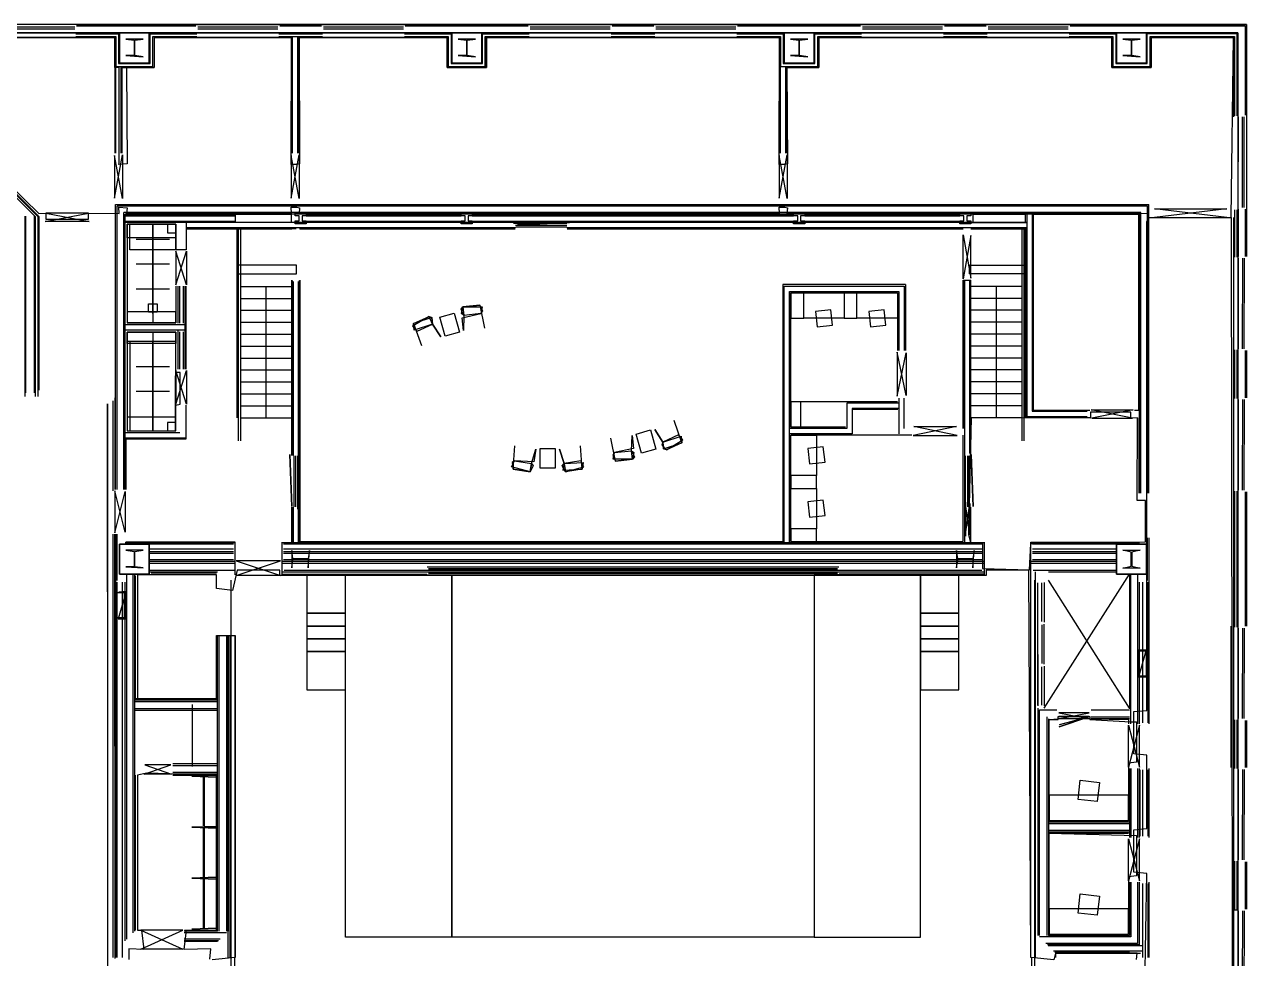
# Model space of a CAD drawing. Header units: millimetres. Extents: x -167342 to 210257, y -148500 to 0.
# Drawn here: x 138776 to 167457, y -76875 to -54950 of the extents above; entities that cross this region are included whole.
import ezdxf

# ---------------------------------------------------------------- set-up
doc = ezdxf.new("R2010")
doc.units = ezdxf.units.MM
doc.layers.add('CONTROL_SIMPLIFIED', color=7, linetype='Continuous')

msp = doc.modelspace()

# ---------------------------------------------------------------- linework, layer by layer
at = {"layer": 'CONTROL_SIMPLIFIED'}
for p, q in [((167456, -54950), (103914, -54950)), ((138251, -55050), (139955, -55050)), ((140000, -54950, 0), (142800, -54950, 0)), ((140000, -54980, 0), (142800, -54980, 0)), ((142845, -55050, 0), (144721, -55050, 0)), ((144766, -54950, 0), (145749, -54950, 0)), ((144766, -54980, 0), (145749, -54980, 0)), ((145794, -55050, 0), (147669, -55050, 0)), ((147714, -54950, 0), (150600, -54950, 0)), ((147714, -54980, 0), (150600, -54980, 0)), ((150645, -55050, 0), (152521, -55050, 0)), ((152566, -54950, 0), (153549, -54950, 0)), ((152566, -54980, 0), (153549, -54980, 0)), ((153594, -55050, 0), (155469, -55050, 0)), ((155514, -54950, 0), (158400, -54950, 0)), ((155514, -54980, 0), (158400, -54980, 0)), ((158445, -55050, 0), (160321, -55050, 0)), ((160366, -54950, 0), (161349, -54950, 0)), ((160366, -54980, 0), (161349, -54980, 0)), ((161394, -55050, 0), (163269, -55050, 0)), ((163314, -54950, 0), (167456, -54950, 0)), ((163314, -54980, 0), (167426, -54980, 0)), ((167427, -54980, 0), (167427, -57076, 0)), ((167457, -54950, 0), (167457, -57076, 0)), ((167256, -55150), (133807, -55150)), ((134507, -55150), (167256, -55150)), ((134617, -55260), (140897, -55260)), ((140000, -55150, 0), (141007, -55150, 0)), ((140897, -55260, 0), (140897, -57974, 0)), ((141707, -55150, 0), (142800, -55150, 0)), ((144766, -55150, 0), (145749, -55150, 0)), ((145070, -57974, 0), (145070, -55235, 0)), ((145195, -57974, 0), (145195, -55235, 0)), ((147714, -55150, 0), (148807, -55150, 0)), ((149507, -55150, 0), (150600, -55150, 0)), ((152566, -55150, 0), (153549, -55150, 0)), ((155514, -55150, 0), (156607, -55150, 0)), ((157307, -55150, 0), (158400, -55150, 0)), ((160366, -55150, 0), (161349, -55150, 0)), ((163314, -55150, 0), (164407, -55150, 0)), ((165107, -55150, 0), (167256, -55150, 0)), ((165217, -55260, 0), (167147, -55260, 0)), ((167147, -55260, 0), (167147, -57121, 0)), ((167256, -55150), (167256, -103836)), ((140922, -57974, 0), (140922, -55935, 0)), ((141047, -57974, 0), (141047, -55935, 0)), ((141072, -57974, 0), (141072, -55960, 0)), ((141072, -55960, 0), (141817, -55960, 0)), ((156520, -57974, 0), (156520, -55935, 0)), ((156645, -57974, 0), (156645, -55935, 0)), ((167357, -57121, 0), (167356, -59243, 0)), ((140905, -59349, 0), (140905, -63534, 0)), ((140917, -65865, 0), (140917, -59174)), ((140917, -59174, 0), (165167, -59174, 0)), ((140955, -65865, 0), (140955, -59212)), ((165129, -59212, 0), (140955, -59212, 0)), ((164979, -59362, 0), (141105, -59362, 0)), ((141105, -65865, 0), (141105, -59362, 0)), ((164979, -65948, 0), (164979, -59362, 0)), ((165129, -65948, 0), (165129, -59212, 0)), ((165167, -65948, 0), (165167, -59174)), ((167258, -59288, 0), (167258, -60394, 0)), ((167427, -59288, 0), (167427, -60394, 0)), ((167457, -59288, 0), (167457, -60394, 0)), ((138787, -59450), (138787, -63681)), ((138807, -63600), (138807, -59450)), ((138807, -63600), (138807, -59450)), ((139007, -59450), (139007, -63600)), ((139007, -59450), (139007, -63600)), ((164941, -59400, 0), (141143, -59400, 0)), ((141143, -65865, 0), (141143, -59400, 0)), ((143732, -59425, 0), (141143, -59425, 0)), ((143732, -59450, 0), (141143, -59450, 0)), ((143732, -59575, 0), (141143, -59575, 0)), ((143732, -59600, 0), (141143, -59600, 0)), ((141183, -59640, 0), (141183, -61954, 0)), ((141790, -61737, 0), (141790, -59640, 0)), ((141790, -59640, 0), (141790, -61954, 0)), ((162299, -59601, 0), (142547, -59601)), ((150303, -59601), (142572, -59601)), ((161042, -59400, 0), (145032, -59400, 0)), ((161042, -59600, 0), (145032, -59600, 0)), ((149027, -59426), (145387, -59426)), ((149027, -59451), (145387, -59451)), ((149027, -59576), (145387, -59576)), ((156827, -59426, 0), (149287, -59426, 0)), ((156827, -59451, 0), (149287, -59451, 0)), ((156827, -59576, 0), (149287, -59576, 0)), ((151506, -59622), (150253, -59622)), ((160727, -59426, 0), (157087, -59426, 0)), ((160727, -59451, 0), (157087, -59451, 0)), ((160727, -59576, 0), (157087, -59576, 0)), ((160727, -59601), (157107, -59601)), ((160987, -59601), (162299, -59601)), ((162299, -59400, 0), (162299, -64155, 0)), ((162424, -59400, 0), (162424, -64030, 0)), ((162449, -59413, 0), (162449, -64005, 0)), ((164929, -59413, 0), (162449, -59413, 0)), ((164941, -65948, 0), (164941, -59400, 0)), ((150303, -59726), (142572, -59726)), ((145152, -59751), (142572, -59751)), ((145052, -59756, 0), (142572, -59756, 0)), ((143772, -64180, 0), (143772, -59756, 0)), ((143802, -64721, 0), (143802, -59756, 0)), ((143852, -64721, 0), (143852, -59756, 0)), ((150295, -59751), (145232, -59751)), ((150295, -59756, 0), (145237, -59756, 0)), ((151506, -59672), (150304, -59672)), ((151505, -59709, 0), (150305, -59709, 0)), ((162299, -59726), (151506, -59726)), ((160809, -59751), (151515, -59751)), ((160804, -59756, 0), (151515, -59756, 0)), ((162299, -59751), (160984, -59751)), ((162299, -59756, 0), (160989, -59756, 0)), ((162189, -64721, 0), (162189, -59756, 0)), ((162239, -64721, 0), (162239, -59756, 0)), ((162269, -64180, 0), (162269, -59756, 0)), ((162274, -59756, 0), (162274, -64180, 0)), ((141400, -59990, 0), (142180, -59990, 0)), ((167358, -60439, 0), (167357, -62561, 0)), ((141400, -60572, 0), (142180, -60572, 0)), ((142332, -61090, 0), (142332, -61954, 0)), ((142380, -61962, 0), (142380, -61090, 0)), ((142420, -61962, 0), (142420, -61090, 0)), ((142507, -61962, 0), (142507, -61090, 0)), ((142547, -62150, 0), (142547, -61090, 0)), ((142572, -63040, 0), (142572, -61090, 0)), ((145052, -65064, 0), (145052, -60956, 0)), ((145057, -60962, 0), (145057, -65064, 0)), ((145082, -60987, 0), (145082, -65064, 0)), ((145207, -67110, 0), (145207, -60987, 0)), ((145232, -67110, 0), (145232, -60962, 0)), ((145237, -60956, 0), (145237, -67110, 0)), ((159456, -61056, 0), (156572, -61056, 0)), ((156572, -61056, 0), (156572, -67093, 0)), ((156606, -67110, 0), (156606, -61090, 0)), ((156606, -61090, 0), (159423, -61090, 0)), ((159423, -61090, 0), (159423, -62606, 0)), ((159456, -61056, 0), (159456, -62606, 0)), ((160804, -64431, 0), (160804, -60956, 0)), ((160989, -65064, 0), (160989, -60956, 0)), ((141400, -61154, 0), (142180, -61154, 0)), ((143852, -61100, 0), (145052, -61100, 0)), ((144452, -64180, 0), (144452, -61100, 0)), ((156731, -61215, 0), (159298, -61215, 0)), ((156731, -67110, 0), (156731, -61215, 0)), ((156764, -64406, 0), (156764, -61248, 0)), ((159298, -61215, 0), (159298, -62606, 0)), ((162189, -61100, 0), (160989, -61100, 0)), ((161589, -64180, 0), (161589, -61100, 0)), ((143852, -61380, 0), (145052, -61380, 0)), ((143852, -61660, 0), (145052, -61660, 0)), ((162189, -61380, 0), (160989, -61380, 0)), ((162189, -61660, 0), (160989, -61660, 0)), ((143852, -61940, 0), (145052, -61940, 0)), ((162189, -61940, 0), (160989, -61940, 0)), ((142547, -62002, 0), (141143, -62002, 0)), ((142547, -62127, 0), (141143, -62127, 0)), ((142332, -61954, 0), (141183, -61954, 0)), ((142332, -61954, 0), (141183, -61954, 0)), ((142332, -61954, 0), (141183, -61954, 0)), ((142332, -62176, 0), (141183, -62176, 0)), ((141183, -62176, 0), (141183, -64490, 0)), ((142332, -62176, 0), (141183, -62176, 0)), ((142332, -62176, 0), (141183, -62176, 0)), ((141790, -62176, 0), (141790, -64490, 0)), ((142332, -63040, 0), (142332, -62176, 0)), ((142380, -63040, 0), (142380, -62127, 0)), ((142420, -63040, 0), (142420, -62167, 0)), ((142507, -63040, 0), (142507, -62167, 0)), ((142547, -63040, 0), (142547, -62150, 0)), ((143852, -62220, 0), (145052, -62220, 0)), ((162189, -62220, 0), (160989, -62220, 0)), ((141790, -64490, 0), (141790, -62393, 0)), ((143852, -62500, 0), (145052, -62500, 0)), ((162189, -62500, 0), (160989, -62500, 0)), ((143852, -62780, 0), (145052, -62780, 0)), ((162189, -62780, 0), (160989, -62780, 0)), ((167256, -62606, 0), (167256, -63712, 0)), ((167427, -62606, 0), (167427, -63712, 0)), ((167457, -62606, 0), (167457, -63712, 0)), ((141400, -62976, 0), (142180, -62976, 0)), ((143852, -63060, 0), (145052, -63060, 0)), ((162189, -63060, 0), (160989, -63060, 0)), ((143852, -63340, 0), (145052, -63340, 0)), ((162189, -63340, 0), (160989, -63340, 0)), ((141400, -63558, 0), (142180, -63558, 0)), ((143852, -63620, 0), (145052, -63620, 0)), ((162189, -63620, 0), (160989, -63620, 0)), ((140856, -65895, 0), (140856, -63785, 0)), ((140896, -63715, 0), (140896, -65865, 0)), ((142572, -64680, 0), (142572, -63890, 0)), ((143852, -63900, 0), (145052, -63900, 0)), ((159264, -63806, 0), (156764, -63806, 0)), ((159298, -63718, 0), (159298, -64556, 0)), ((159423, -64431, 0), (159423, -63718, 0)), ((162189, -63900, 0), (160989, -63900, 0)), ((167358, -63757, 0), (167357, -65879, 0)), ((143852, -64180, 0), (145052, -64180, 0)), ((162189, -64180, 0), (160989, -64180, 0)), ((163779, -64180, 0), (162269, -64180, 0)), ((162299, -64155, 0), (163719, -64155, 0)), ((162424, -64030, 0), (163719, -64030, 0)), ((162449, -64005, 0), (163779, -64005, 0)), ((164929, -64180, 0), (164929, -65948, 0)), ((141143, -64530, 0), (142422, -64530, 0)), ((141183, -64490, 0), (142332, -64490, 0)), ((158073, -64431, 0), (156731, -64431, 0)), ((158048, -64406, 0), (156764, -64406, 0)), ((141143, -64655, 0), (142547, -64655, 0)), ((141143, -64680, 0), (142572, -64680, 0)), ((141156, -64680, 0), (141156, -65865, 0)), ((158198, -64556, 0), (156731, -64556, 0)), ((159600, -64589, 0), (156764, -64589, 0)), ((160800, -64589, 0), (160800, -67089, 0)), ((145099, -65074, 0), (145099, -66274, 0)), ((145136, -65072, 0), (145136, -66275, 0)), ((145186, -65072, 0), (145186, -66325, 0)), ((160855, -65072, 0), (160855, -66325, 0)), ((160905, -65072, 0), (160905, -66275, 0)), ((160942, -65074, 0), (160942, -66274, 0)), ((167256, -65924, 0), (167256, -69076, 0)), ((167427, -65924, 0), (167427, -69076, 0)), ((167457, -65924, 0), (167457, -69076, 0)), ((160862, -66162, 0), (160862, -66962, 0)), ((160862, -66162, 0), (160862, -66962, 0)), ((145052, -67110, 0), (145052, -66284, 0)), ((145057, -66284, 0), (145057, -67110, 0)), ((145082, -66284, 0), (145082, -67110, 0)), ((160989, -67098, 0), (160989, -66284, 0)), ((140856, -76850, 0), (140856, -66915, 0)), ((140917, -66915, 0), (140917, -76850, 0)), ((140955, -68000, 0), (140955, -66915, 0)), ((141143, -67110, 0), (143706, -67110, 0)), ((143718, -67098, 0), (141156, -67098, 0)), ((141707, -67110, 0), (143706, -67110, 0)), ((141707, -67110, 0), (143706, -67110, 0)), ((141707, -67110, 0), (143706, -67110, 0)), ((143718, -67871, 0), (143718, -67098, 0)), ((144818, -67098, 0), (144818, -67871, 0)), ((144831, -67110, 0), (161284, -67110, 0)), ((156572, -67093, 0), (145237, -67093, 0)), ((156764, -67089, 0), (160800, -67089, 0)), ((161296, -67098, 0), (161296, -67871, 0)), ((162396, -67098, 0), (164929, -67098, 0)), ((162396, -67881, 0), (162396, -67098, 0)), ((162409, -67110, 0), (164941, -67110, 0)), ((165129, -68000, 0), (165129, -66998, 0)), ((165167, -66998, 0), (165167, -71366, 0)), ((141143, -67138, 0), (143679, -67138, 0)), ((141707, -67262, 0), (143679, -67262, 0)), ((141707, -67324, 0), (143679, -67324, 0)), ((141707, -67362, 0), (143679, -67362, 0)), ((144858, -67138, 0), (161246, -67138, 0)), ((144858, -67138, 0), (161257, -67138, 0)), ((144858, -67262, 0), (161246, -67262, 0)), ((144858, -67262, 0), (161246, -67262, 0)), ((144858, -67324, 0), (161246, -67324, 0)), ((144858, -67324, 0), (161257, -67324, 0)), ((144858, -67362, 0), (161257, -67362, 0)), ((144858, -67362, 0), (161257, -67362, 0)), ((162436, -67138, 0), (164979, -67138, 0)), ((162436, -67262, 0), (164407, -67262, 0)), ((162436, -67324, 0), (164407, -67324, 0)), ((162436, -67362, 0), (164407, -67362, 0)), ((141707, -67512, 0), (143679, -67512, 0)), ((141707, -67550, 0), (143706, -67550, 0)), ((141707, -67550, 0), (143718, -67550, 0)), ((141707, -67591, 0), (143706, -67591, 0)), ((141707, -67591, 0), (143718, -67591, 0)), ((144818, -67550, 0), (161296, -67550, 0)), ((144818, -67591, 0), (161296, -67591, 0)), ((144858, -67512, 0), (161257, -67512, 0)), ((144858, -67512, 0), (161257, -67512, 0)), ((148227, -67677, 0), (157887, -67677, 0)), ((148257, -67677, 0), (157857, -67677, 0)), ((148257, -67679, 0), (157857, -67679, 0)), ((162396, -67550, 0), (164407, -67550, 0)), ((162396, -67591, 0), (164407, -67591, 0)), ((162436, -67512, 0), (164407, -67512, 0)), ((140917, -67850), (140917, -76850, 0)), ((140917, -67850, 0), (140917, -76850, 0)), ((140917, -67850), (140917, -76850, 0)), ((141169, -67850, 0), (141169, -76418, 0)), ((141319, -67850, 0), (141319, -76268, 0)), ((141357, -67850), (141357, -76230, 0)), ((141357, -67850, 0), (141357, -76230, 0)), ((141357, -67850), (141357, -76230, 0)), ((141357, -67850, 0), (141357, -76230, 0)), ((141378, -67891), (141378, -70779)), ((141707, -67761, 0), (143706, -67761, 0)), ((141707, -67761, 0), (143706, -67761, 0)), ((141707, -67800, 0), (143307, -67800, 0)), ((141707, -67800, 0), (143307, -67800, 0)), ((141748, -67821, 0), (143286, -67821, 0)), ((144818, -67800, 0), (161296, -67800, 0)), ((144818, -67800, 0), (148217, -67800, 0)), ((144818, -67850, 0), (148217, -67850, 0)), ((144818, -67862, 0), (148217, -67862, 0)), ((144818, -67871, 0), (148217, -67871, 0)), ((144872, -67761, 0), (161241, -67761, 0)), ((148227, -67877, 0), (157887, -67877, 0)), ((157857, -67725, 0), (148257, -67725, 0)), ((148257, -67727, 0), (157857, -67727, 0)), ((148257, -67832, 0), (149217, -67832, 0)), ((148257, -67874, 0), (149217, -67874, 0)), ((149217, -67832, 0), (150177, -67832, 0)), ((149217, -67874, 0), (150177, -67874, 0)), ((150177, -67832, 0), (151137, -67832, 0)), ((150177, -67874, 0), (151137, -67874, 0)), ((151137, -67832, 0), (152097, -67832, 0)), ((151137, -67874, 0), (152097, -67874, 0)), ((152097, -67832, 0), (153057, -67832, 0)), ((152097, -67874, 0), (153057, -67874, 0)), ((153057, -67832, 0), (154017, -67832, 0)), ((153057, -67874, 0), (154017, -67874, 0)), ((154017, -67832, 0), (154977, -67832, 0)), ((154017, -67874, 0), (154977, -67874, 0)), ((154977, -67832, 0), (155937, -67832, 0)), ((154977, -67874, 0), (155937, -67874, 0)), ((155937, -67832, 0), (156897, -67832, 0)), ((155937, -67874, 0), (156897, -67874, 0)), ((156897, -67832, 0), (157857, -67832, 0)), ((156897, -67874, 0), (157857, -67874, 0)), ((161296, -67850, 0), (157897, -67850, 0)), ((161296, -67862, 0), (157897, -67862, 0)), ((157897, -67871, 0), (161296, -67871, 0)), ((162396, -76850, 0), (162396, -67881, 0)), ((162451, -67761, 0), (164407, -67761, 0)), ((162507, -76850, 0), (162507, -67800, 0)), ((162707, -70995, 0), (164707, -67850, 0)), ((162707, -70995, 0), (164707, -67850, 0)), ((162807, -67800, 0), (164407, -67800, 0)), ((164707, -67850, 0), (164707, -71016, 0)), ((164707, -67850, 0), (164707, -71016, 0)), ((164707, -67850, 0), (164707, -71016, 0)), ((164707, -67850, 0), (164707, -71016, 0)), ((164745, -71366, 0), (164745, -67850, 0)), ((164745, -71366, 0), (164745, -67850, 0)), ((164895, -67850, 0), (164895, -71328, 0)), ((164895, -67850, 0), (164895, -71366, 0)), ((165167, -67850, 0), (165167, -71348, 0)), ((165167, -67850, 0), (165167, -71348, 0)), ((165167, -67850, 0), (165167, -71348, 0)), ((140944, -68038, 0), (140944, -76850, 0)), ((141069, -68038, 0), (141069, -76850, 0)), ((141131, -68038, 0), (141131, -76456, 0)), ((143628, -93005, 0), (143628, -67995, 0)), ((162486, -93005, 0), (162486, -67995, 0)), ((162557, -70930, 0), (162557, -68060, 0)), ((162557, -70930, 0), (162557, -68060, 0)), ((162654, -68963, 0), (162654, -68060, 0)), ((162654, -68963, 0), (162654, -68060, 0)), ((162707, -68045, 0), (162707, -68978, 0)), ((162707, -68045, 0), (162707, -68978, 0)), ((164707, -70995, 0), (162806, -67995, 0)), ((164707, -70995, 0), (162806, -67995, 0)), ((164933, -68038, 0), (164933, -71348, 0)), ((164933, -68038, 0), (164933, -71366, 0)), ((165015, -68038, 0), (165015, -71339, 0)), ((165015, -68038, 0), (165015, -71339, 0)), ((165140, -68038, 0), (165140, -71339, 0)), ((165140, -68038, 0), (165140, -71339, 0)), ((162557, -69687, 0), (162557, -68495, 0)), ((162557, -69687, 0), (162557, -68495, 0)), ((162557, -69672, 0), (162557, -68510, 0)), ((162557, -69672, 0), (162557, -68510, 0)), ((162557, -69672, 0), (162557, -68510, 0)), ((162557, -69672, 0), (162557, -68510, 0)), ((162654, -69043, 0), (162654, -69947, 0)), ((162654, -69043, 0), (162654, -69947, 0)), ((162707, -69962, 0), (162707, -69028, 0)), ((162707, -69962, 0), (162707, -69028, 0)), ((167358, -69121, 0), (167357, -71243, 0)), ((143286, -69292, 0), (143286, -70779, 0)), ((143307, -76230, 0), (143307, -69290, 0)), ((143307, -76230, 0), (143307, -69290, 0)), ((143347, -76230, 0), (143347, -69290, 0)), ((143347, -76230, 0), (143347, -69290, 0)), ((143557, -76850, 0), (143557, -69290, 0)), ((143607, -76850, 0), (143607, -69290, 0)), ((162557, -69737, 0), (162557, -70945, 0)), ((162557, -69737, 0), (162557, -70945, 0)), ((162557, -69752, 0), (162557, -70930, 0)), ((162557, -69752, 0), (162557, -70930, 0)), ((162654, -70930, 0), (162654, -70027, 0)), ((162654, -70930, 0), (162654, -70027, 0)), ((162707, -70012, 0), (162707, -70945, 0)), ((162707, -70012, 0), (162707, -70945, 0)), ((143286, -70779, 0), (141378, -70779, 0)), ((143307, -71010, 0), (141357, -71010, 0)), ((143307, -71010, 0), (141357, -71010, 0)), ((143307, -71050, 0), (141357, -71050, 0)), ((143307, -71050, 0), (141357, -71050, 0)), ((142712, -70914, 0), (142712, -72368, 0)), ((142712, -70914, 0), (142712, -72368, 0)), ((162557, -70995, 0), (162557, -76330, 0)), ((162557, -70995, 0), (162557, -76330, 0)), ((163764, -71105, 0), (163051, -71105, 0)), ((163807, -71035, 0), (164707, -71035, 0)), ((163807, -71035, 0), (164707, -71035, 0)), ((162767, -71205, 0), (162767, -76330, 0)), ((162767, -71205, 0), (162767, -76330, 0)), ((162807, -71245, 0), (162807, -76330, 0)), ((162807, -71245, 0), (162807, -76330, 0)), ((163764, -71195, 0), (163051, -71195, 0)), ((163807, -71205, 0), (164707, -71205, 0)), ((163807, -71205, 0), (164707, -71205, 0)), ((164707, -71245, 0), (163807, -71245, 0)), ((164707, -71245, 0), (163807, -71245, 0)), ((167087, -71288, 0), (167087, -72394, 0)), ((167256, -71288, 0), (167256, -72394, 0)), ((167427, -71288, 0), (167427, -72394, 0)), ((167457, -71288, 0), (167457, -72394, 0)), ((142257, -72300, 0), (143307, -72300, 0)), ((142257, -72300, 0), (143307, -72300, 0)), ((143307, -72510, 0), (142257, -72510, 0)), ((143307, -72510, 0), (142257, -72510, 0)), ((143307, -72550, 0), (142257, -72550, 0)), ((143307, -72550, 0), (142257, -72550, 0)), ((164707, -72416, 0), (164707, -74033, 0)), ((164707, -72416, 0), (164707, -74033, 0)), ((164707, -72416, 0), (164707, -74033, 0)), ((164707, -72416, 0), (164707, -74033, 0)), ((164745, -72416, 0), (164745, -74033, 0)), ((164745, -72416, 0), (164745, -74033, 0)), ((164895, -72416, 0), (164895, -74033, 0)), ((164895, -72416, 0), (164895, -74033, 0)), ((164933, -72416, 0), (164933, -74033, 0)), ((164933, -72433, 0), (164933, -74016, 0)), ((164955, -72443, 0), (164955, -74006, 0)), ((165015, -72443, 0), (165015, -74006, 0)), ((165140, -72443, 0), (165140, -74006, 0)), ((165140, -72443, 0), (165140, -74006, 0)), ((165167, -72416, 0), (165167, -74033, 0)), ((167358, -72439, 0), (167357, -74561, 0)), ((141378, -72571, 0), (141378, -76209)), ((142257, -72571, 0), (143286, -72571, 0)), ((142979, -73762, 0), (142979, -72625, 0)), ((142999, -73762, 0), (142999, -72625, 0)), ((143286, -76209, 0), (143286, -72571, 0)), ((143287, -73772, 0), (143287, -72615, 0)), ((142979, -74958, 0), (142979, -73822, 0)), ((142999, -74958, 0), (142999, -73822, 0)), ((143287, -74968, 0), (143287, -73812, 0)), ((164707, -73872, 0), (162807, -73872, 0)), ((164707, -73872, 0), (162807, -73872, 0)), ((164707, -73912, 0), (162807, -73912, 0)), ((164707, -73912, 0), (162807, -73912, 0)), ((167256, -74606, 0), (167256, -75712, 0)), ((167427, -74606, 0), (167427, -75712, 0)), ((167457, -74606, 0), (167457, -75712, 0)), ((142979, -76155, 0), (142979, -75018, 0)), ((142999, -76155, 0), (142999, -75018, 0)), ((143287, -76165, 0), (143287, -75008, 0)), ((164707, -75083, 0), (164707, -76330, 0)), ((164707, -75083, 0), (164707, -76330, 0)), ((164745, -75083, 0), (164745, -76368, 0)), ((164745, -75083, 0), (164745, -76368, 0)), ((164895, -75083, 0), (164895, -76518, 0)), ((164895, -75083, 0), (164895, -76518, 0)), ((164933, -75083, 0), (164933, -76556, 0)), ((164933, -75101, 0), (164933, -76556, 0)), ((165015, -75110), (165015, -76578, 0)), ((165015, -75110), (165015, -76850, 0)), ((165140, -75110), (165140, -76850, 0)), ((165140, -75110), (165140, -76850, 0)), ((165167, -75083, 0), (165167, -76850, 0)), ((165167, -75101), (165167, -76730, 0)), ((165167, -75101, 0), (165167, -76850, 0)), ((165167, -75101), (165167, -76730, 0)), ((167358, -75757, 0), (167357, -77879, 0)), ((143307, -76230, 0), (142527, -76230, 0)), ((143307, -76230, 0), (142527, -76230, 0)), ((143519, -76268, 0), (142527, -76268, 0)), ((143519, -76268, 0), (142527, -76268, 0)), ((142529, -76209, 0), (143286, -76209, 0)), ((143369, -76418, 0), (142527, -76418, 0)), ((143369, -76418, 0), (142527, -76418, 0)), ((143331, -76456, 0), (142527, -76456, 0)), ((143331, -76456, 0), (142527, -76456, 0)), ((143309, -76478, 0), (142527, -76478, 0)), ((143309, -76478, 0), (142527, -76478, 0)), ((164745, -76368, 0), (162595, -76368, 0)), ((164745, -76368, 0), (162595, -76368, 0)), ((164895, -76518, 0), (162745, -76518, 0)), ((164895, -76518, 0), (162745, -76518, 0)), ((164933, -76556, 0), (162783, -76556, 0)), ((164933, -76556, 0), (162783, -76556, 0)), ((164955, -76578, 0), (162805, -76578, 0)), ((165015, -76578, 0), (162805, -76578, 0)), ((162807, -76330, 0), (164707, -76330, 0)), ((162807, -76330, 0), (164707, -76330, 0)), ((143702, -76850, 0), (143702, -78950, 0)), ((162412, -76850, 0), (162412, -78950, 0)), ((164955, -76703, 0), (162930, -76703, 0)), ((165015, -76703, 0), (162930, -76703, 0)), ((164707, -76730, 0), (162957, -76730, 0)), ((164707, -76730, 0), (162957, -76730, 0))]:
    msp.add_line(p, q, dxfattribs=at)
for points in [[(138251, -55010), (139955, -55010)], [(142800, -54950), (144766, -54950)], [(142845, -55010), (144721, -55010)], [(145749, -54950), (147714, -54950)], [(145794, -55010), (147669, -55010)], [(150600, -54950), (152566, -54950)], [(150645, -55010), (152521, -55010)], [(153549, -54950), (155514, -54950)], [(153594, -55010), (155469, -55010)], [(158400, -54950), (160366, -54950)], [(158445, -55010), (160321, -55010)], [(161349, -54950), (163314, -54950)], [(161394, -55010), (163269, -55010)], [(136657, -56990), (139117, -59391), (139277, -59381), (139277, -59518), (140277, -59518), (140277, -59381), (140998, -59391), (140988, -59240), (141183, -59255), (141173, -59386), (145045, -59386), (145035, -59240), (145172, -59240), (145230, -59255), (145220, -59390), (156495, -59390), (156485, -59240), (156622, -59240), (156680, -59255), (156670, -59386), (165157, -59380), (165157, -59478), (167097, -59478), (167147, -55260), (165217, -55260), (165217, -55960), (164297, -55960), (164297, -55260), (157417, -55260), (157417, -55960), (156670, -55960), (156680, -58225), (156622, -58240), (156485, -58240), (156495, -55260), (149617, -55260), (149617, -55960), (148697, -55960), (148697, -55260), (145220, -55260), (145230, -58225), (145172, -58240), (145035, -58240), (145045, -55260), (141817, -55260), (141817, -55960), (141173, -55960), (141183, -58225), (140988, -58240), (140998, -58190), (140998, -55960), (140897, -55960), (140897, -55260), (134617, -55260)], [(139980, -55170), (140987, -55170)], [(139980, -55235), (140922, -55235)], [(140922, -55235), (140922, -55935), (141792, -55935), (141792, -55235)], [(140987, -55170), (140987, -55870), (141727, -55870), (141727, -55170)], [(141727, -55170), (142820, -55170)], [(141792, -55235), (142820, -55235)], [(141817, -55260), (145045, -55260), (145045, -57974)], [(142845, -55150), (144721, -55150)], [(144746, -55170), (145769, -55170)], [(144746, -55235), (145769, -55235)], [(145220, -57974), (145220, -55260), (148697, -55260)], [(145794, -55150), (147669, -55150)], [(147694, -55170), (148787, -55170)], [(147694, -55235), (148722, -55235)], [(148697, -55260), (148697, -55960), (149617, -55960), (149617, -55260)], [(148722, -55235), (148722, -55935), (149592, -55935), (149592, -55235), (150620, -55235)], [(148787, -55170), (148787, -55870), (149527, -55870), (149527, -55170), (150620, -55170)], [(149617, -55260), (156495, -55260)], [(150645, -55150), (152521, -55150)], [(152546, -55170), (153569, -55170)], [(152546, -55235), (153569, -55235)], [(153594, -55150), (155469, -55150)], [(155494, -55170), (156585, -55170)], [(155494, -55235), (156520, -55235)], [(156495, -55260), (156495, -57974)], [(156520, -55235), (156520, -55935), (157392, -55935), (157392, -55235)], [(156585, -55170), (156585, -55870), (157327, -55870), (157327, -55170)], [(156670, -55960), (157417, -55960), (157417, -55260)], [(157327, -55170), (158420, -55170)], [(157392, -55235), (158420, -55235)], [(157417, -55260), (164297, -55260)], [(158445, -55150), (160321, -55150)], [(160346, -55170), (161369, -55170)], [(160346, -55235), (161369, -55235)], [(161394, -55150), (163269, -55150)], [(163294, -55170), (164387, -55170)], [(163294, -55235), (164322, -55235)], [(164297, -55260), (164297, -55960), (165217, -55960), (165217, -55260)], [(164322, -55235), (164322, -55935), (165192, -55935), (165192, -55235)], [(164387, -55170), (164387, -55870), (165127, -55870), (165127, -55170)], [(167237, -57096), (167237, -55170), (165127, -55170)], [(165192, -55235), (167172, -55235), (167172, -57096)], [(167256, -55150), (167256, -57076)], [(156670, -57974), (156670, -55960)], [(136657, -56990), (139117, -59456), (139117, -63534)], [(136657, -57015), (139092, -59456), (139092, -63684)], [(136657, -57080), (139027, -59455), (139027, -63684)], [(167257, -57121), (167256, -59243)], [(167397, -57121), (167396, -59243)], [(167457, -57076), (167456, -59288)], [(140890, -58024), (140890, -59024), (141080, -58009), (141080, -59039), (140890, -58024)], [(145037, -58024), (145037, -59024), (145227, -58009), (145227, -59039), (145037, -58024)], [(156487, -58024), (156487, -59024), (156677, -58009), (156677, -59039), (156487, -58024)], [(165297, -59478), (166997, -59478), (165297, -59278), (166997, -59278), (165297, -59478)], [(165297, -59478), (166997, -59478), (165297, -59278), (166997, -59278), (165297, -59478)], [(167172, -59303), (167172, -60414)], [(167237, -60414), (167237, -59303)], [(140277, -59383), (139277, -59383), (140292, -59573), (139262, -59573), (140277, -59383)], [(142572, -59605), (142572, -60240), (142332, -60240), (142332, -59640), (141183, -59640)], [(150347, -59650), (151567, -59600), (150347, -59650)], [(164829, -64005), (164929, -64005), (164929, -59413)], [(167147, -59478), (167147, -87757)], [(160989, -60906), (160989, -59906), (160804, -60921), (160804, -59891), (160989, -60906)], [(142577, -60270), (142577, -61060), (142327, -60270), (142327, -61060), (142577, -60270)], [(167258, -60439), (167257, -62561)], [(167398, -60439), (167397, -62561)], [(160984, -65064), (160984, -60961), (160809, -60961), (160809, -64431)], [(160959, -65022), (160959, -60961), (160834, -60961), (160834, -67110)], [(156764, -61248), (159264, -61248), (159264, -62606)], [(149090, -61779), (149080, -62133), (149046, -61835), (149488, -61735), (149532, -61679), (149465, -61536), (149068, -61581), (149090, -61779), (149035, -61735), (149068, -61581), (149465, -61536), (149576, -62077)], [(141183, -61954), (142332, -61954), (142332, -61694), (141183, -61694), (141183, -61954)], [(148354, -61984), (148546, -62281), (148354, -61984), (147924, -62125), (147908, -61968), (148271, -61802), (148337, -61826), (148354, -61984), (148337, -61826), (147908, -61968), (148091, -62489)], [(141183, -62176), (142332, -62176), (142332, -62435), (141183, -62435), (141183, -62176)], [(159466, -62656), (159466, -63656), (159254, -62641), (159254, -63671), (159466, -62656)], [(167172, -62586), (167172, -63732)], [(167237, -63732), (167237, -62586)], [(142577, -63070), (142577, -63860), (142327, -63070), (142327, -63860), (142577, -63070)], [(159298, -63839), (158073, -63839), (158073, -64431)], [(167258, -63757), (167257, -65879)], [(167398, -63757), (167397, -65879)], [(159298, -63964), (158198, -63964), (158198, -64556)], [(159273, -63989), (158223, -63989)], [(163829, -64190), (164779, -64190), (163814, -63995), (164794, -63995), (163829, -64190)], [(153760, -64751), (153569, -64454), (153760, -64751), (154190, -64610), (154207, -64767), (153843, -64933), (153777, -64909), (153760, -64751), (153777, -64909), (154207, -64767), (154023, -64246)], [(159650, -64387), (160650, -64387), (159635, -64599), (160665, -64599), (159650, -64387)], [(153024, -64956), (153035, -64602), (153068, -64900), (152627, -65000), (152583, -65056), (152649, -65199), (153046, -65154), (153024, -64956), (153079, -65000), (153046, -65154), (152649, -65199), (152538, -64658)], [(156764, -67089), (156764, -64591)], [(145002, -65046), (145052, -66266), (145002, -65046)], [(150675, -65254), (150780, -64916), (150733, -65213), (150280, -65191), (150223, -65232), (150249, -65388), (150644, -65451), (150675, -65254), (150717, -65311), (150644, -65451), (150249, -65388), (150286, -64837)], [(151439, -65254), (151334, -64916), (151439, -65254), (151891, -65232), (151865, -65388), (151470, -65451), (151397, -65311), (151439, -65254), (151413, -65410), (151865, -65388), (151828, -64837)], [(161042, -66264), (160992, -65044), (161042, -66264)], [(141141, -65915), (141141, -66865), (140896, -65895), (140896, -66885), (141141, -65915)], [(167172, -65904), (167172, -69096)], [(167237, -69096), (167237, -65904)], [(160962, -66192), (160962, -66932), (160862, -66212), (160862, -66912), (160962, -66192)], [(140905, -76870), (140896, -66915)], [(141707, -67850), (141007, -67850), (141007, -67150), (141707, -67150)], [(141707, -67850), (141007, -67850), (141007, -67150), (141707, -67150)], [(164961, -67286), (164768, -67338), (164768, -67662), (164961, -67714), (164554, -67714), (164747, -67662), (164747, -67338), (164554, -67286), (164961, -67286)], [(164961, -67286), (164768, -67338), (164768, -67662), (164961, -67714), (164554, -67714), (164747, -67662), (164747, -67338), (164554, -67286), (164961, -67286)], [(144788, -67881), (143748, -67881), (144788, -67540), (143748, -67540), (144788, -67881)], [(164877, -76900), (164887, -76750), (162977, -76750), (162935, -76907), (162396, -76850), (162346, -67759), (161346, -67759), (161346, -67881), (144768, -67881), (144768, -67759), (143768, -67759), (143657, -68240), (143287, -68190), (143287, -67870), (141427, -67870), (141427, -70780), (143287, -70780), (143287, -69290), (143718, -69290), (143718, -76850), (143179, -76907)], [(140991, -68278), (141160, -68262), (141160, -68898), (140976, -68900), (141161, -68900), (141161, -68260), (140991, -68278)], [(141161, -68260), (140976, -68900), (141161, -68900), (141161, -68260)], [(167088, -69076), (167087, -71288)], [(167258, -69121), (167257, -71243)], [(167398, -69121), (167397, -71243)], [(143307, -69290), (143557, -69290), (143557, -76230)], [(143307, -69290), (143557, -69290), (143557, -76230)], [(143517, -69290), (143517, -76230)], [(143517, -69290), (143517, -76230)], [(143718, -76850), (143718, -69290)], [(164920, -69630), (165105, -69630), (164920, -70270), (164920, -69630)], [(141357, -70800), (143307, -70800)], [(141357, -70800), (143307, -70800)], [(141357, -70840), (143307, -70840)], [(141357, -70840), (143307, -70840)], [(162597, -76330), (162597, -71035), (163007, -71035)], [(162597, -76330), (162597, -71035), (163007, -71035)], [(163762, -71105), (163052, -71105), (163777, -71245), (163037, -71245), (163762, -71105)], [(164686, -72416), (164686, -73641), (162828, -73641), (162828, -71266), (163037, -71245)], [(163060, -71433), (163758, -71203), (163060, -71438)], [(163067, -71385), (163757, -71203), (163068, -71386)], [(163777, -71245), (164686, -71266), (164686, -71366)], [(164686, -72386), (164686, -71396), (164943, -72386), (164943, -71396), (164686, -72386)], [(167172, -71268), (167172, -72414)], [(167237, -72414), (167237, -71268)], [(143127, -76890), (143153, -76650), (142527, -76660), (142577, -76210), (143287, -76210), (143287, -72570), (141637, -72520), (141427, -72570), (141427, -76210), (141527, -76210), (141577, -76660), (141227, -76650), (141227, -76900)], [(142227, -72550), (141587, -72550), (142212, -72330), (141602, -72330), (142227, -72550)], [(142257, -72340), (143307, -72340)], [(142257, -72340), (143307, -72340)], [(167258, -72439), (167257, -74561)], [(167398, -72439), (167397, -74561)], [(143287, -72615), (142707, -72595), (143287, -72615)], [(162807, -73662), (164707, -73662)], [(162807, -73662), (164707, -73662)], [(162807, -73702), (164707, -73702)], [(162807, -73702), (164707, -73702)], [(143287, -73772), (142707, -73792), (143287, -73772)], [(143287, -73812), (142707, -73792), (143287, -73812)], [(164686, -75083), (164686, -76309), (162828, -76309), (162828, -73933), (164686, -73933)], [(164686, -75053), (164686, -74063), (164943, -75053), (164943, -74063), (164686, -75053)], [(167172, -74586), (167172, -75732), (167237, -75732), (167237, -74586)], [(143287, -74968), (142707, -74988), (143287, -74968)], [(143287, -75008), (142707, -74988), (143287, -75008)], [(167258, -75757), (167257, -77879)], [(167398, -75757), (167397, -77879)], [(142497, -76651), (141507, -76651), (142497, -76209), (141507, -76209), (142497, -76651)], [(143287, -76165), (142707, -76185), (143287, -76165)], [(162978, -76851), (162978, -76751), (164967, -76751)]]:
    msp.add_lwpolyline(points, dxfattribs=at)
for points in [[(141007, -55150), (141007, -55850), (141707, -55850), (141707, -55150)], [(141007, -55150), (141007, -55850), (141707, -55850), (141707, -55150)], [(141155, -55679), (141560, -55707), (141366, -55679), (141366, -55321), (141560, -55293), (141155, -55293), (141348, -55321), (141348, -55679)], [(141155, -55679), (141560, -55707), (141366, -55679), (141366, -55321), (141560, -55293), (141155, -55293), (141348, -55321), (141348, -55679)], [(148807, -55150), (148807, -55850), (149507, -55850), (149507, -55150)], [(148807, -55150), (148807, -55850), (149507, -55850), (149507, -55150)], [(148955, -55679), (149360, -55707), (149166, -55679), (149166, -55321), (149360, -55293), (148955, -55293), (149148, -55321), (149148, -55679)], [(148955, -55679), (149360, -55707), (149166, -55679), (149166, -55321), (149360, -55293), (148955, -55293), (149148, -55321), (149148, -55679)], [(156607, -55150), (156607, -55850), (157307, -55850), (157307, -55150)], [(156607, -55150), (156607, -55850), (157307, -55850), (157307, -55150)], [(156755, -55679), (157160, -55707), (156966, -55679), (156966, -55321), (157160, -55293), (156755, -55293), (156948, -55321), (156948, -55679)], [(156755, -55679), (157160, -55707), (156966, -55679), (156966, -55321), (157160, -55293), (156755, -55293), (156948, -55321), (156948, -55679)], [(164407, -55150), (164407, -55850), (165107, -55850), (165107, -55150)], [(164407, -55150), (164407, -55850), (165107, -55850), (165107, -55150)], [(164555, -55679), (164960, -55707), (164766, -55679), (164766, -55321), (164960, -55293), (164555, -55293), (164748, -55321), (164748, -55679)], [(164555, -55679), (164960, -55707), (164766, -55679), (164766, -55321), (164960, -55293), (164555, -55293), (164748, -55321), (164748, -55679)], [(142332, -59960), (141183, -59960), (141183, -59640), (142332, -59640)], [(142332, -60240), (141247, -60240), (141247, -59640), (142332, -59640)], [(142132, -59840), (142332, -59840), (142332, -59640), (142132, -59640)], [(143732, -59400), (145032, -59400), (145032, -59600), (143732, -59600)], [(145291, -59442), (145291, -59558), (145387, -59558), (145387, -59630), (145127, -59630), (145127, -59558), (145223, -59558), (145223, -59442), (145127, -59442), (145127, -59370), (145387, -59370), (145387, -59442)], [(149191, -59442), (149191, -59558), (149287, -59558), (149287, -59630), (149027, -59630), (149027, -59558), (149123, -59558), (149123, -59442), (149027, -59442), (149027, -59370), (149287, -59370), (149287, -59442)], [(156991, -59442), (156991, -59558), (157087, -59558), (157087, -59630), (156827, -59630), (156827, -59558), (156923, -59558), (156923, -59442), (156827, -59442), (156827, -59370), (157087, -59370), (157087, -59442)], [(160891, -59442), (160891, -59558), (160987, -59558), (160987, -59630), (160727, -59630), (160727, -59558), (160823, -59558), (160823, -59442), (160727, -59442), (160727, -59370), (160987, -59370), (160987, -59442)], [(161042, -59400), (162262, -59400), (162262, -59600), (161042, -59600)], [(167097, -59483), (167147, -98825), (166890, -98815), (166890, -98968), (165202, -98968), (165202, -98815), (165140, -98825), (165140, -81015), (164812, -80985), (164812, -79995), (165117, -79965), (165127, -78915), (165047, -78915), (165117, -74875), (164812, -74845), (164812, -73855), (165117, -73825), (165117, -72100), (164812, -72070), (164812, -71080), (165117, -71050), (165120, -59580), (165157, -59483)], [(143772, -60600), (143772, -60800), (145157, -60800), (145157, -60600)], [(162272, -60600), (162272, -60800), (160957, -60800), (160957, -60600)], [(156764, -61848), (157064, -61848), (157064, -61248), (156764, -61248)], [(158014, -61248), (158014, -61848), (157064, -61848), (157064, -61248)], [(158014, -61848), (158314, -61848), (158314, -61248), (158014, -61248)], [(159264, -61248), (159264, -61848), (158314, -61848), (158314, -61248)], [(141890, -61504), (141890, -61704), (141690, -61704), (141690, -61504)], [(149090, -61779), (149024, -61636), (149068, -61581), (149521, -61580), (149488, -61735)], [(157339, -61688), (157379, -62048), (157739, -62008), (157699, -61648)], [(158589, -61688), (158629, -62048), (158989, -62008), (158949, -61648)], [(148354, -61984), (148271, -61802), (147883, -62034), (147991, -62150)], [(148647, -62266), (148523, -61819), (148861, -61725), (148985, -62172)], [(142332, -63890), (142432, -63860), (142432, -63120), (142327, -63120), (142332, -62390), (141183, -62390), (141183, -64490), (142332, -64490)], [(142322, -63990), (142332, -62390), (141247, -62390), (141247, -64490), (142322, -64490)], [(167042, -99188), (140756, -99161), (140729, -63855), (140729, -99188)], [(156998, -63806), (156764, -63806), (156764, -64406), (156998, -64406)], [(142332, -64170), (141183, -64170), (141183, -64490), (142332, -64490)], [(164744, -64053), (163794, -64053), (163794, -64190), (160992, -64180), (160932, -66920), (160989, -67130), (161259, -67130), (161259, -67716), (162361, -67754), (162396, -67138), (165087, -67090), (165087, -66120), (164887, -66120), (164894, -64180), (164744, -64190)], [(142132, -64490), (142332, -64490), (142332, -64290), (142132, -64290)], [(153467, -64469), (153591, -64916), (153254, -65010), (153130, -64563)], [(153760, -64751), (153735, -64818), (153843, -64933), (154231, -64701), (154124, -64585)], [(156764, -64589), (157364, -64589), (157364, -65539), (156764, -65539)], [(151232, -64904), (151232, -65367), (150882, -65367), (150882, -64904)], [(153024, -64956), (153091, -65099), (153046, -65154), (152594, -65155), (152627, -65000)], [(157204, -65264), (157564, -65224), (157524, -64864), (157164, -64904)], [(150675, -65254), (150644, -65451), (150207, -65331), (150280, -65191)], [(151439, -65254), (151470, -65451), (151907, -65331), (151834, -65191)], [(157364, -65839), (157364, -65539), (156764, -65539), (156764, -65839)], [(156764, -65839), (157364, -65839), (157364, -66789), (156764, -66789)], [(157204, -66514), (157564, -66474), (157524, -66114), (157164, -66154)], [(157364, -67089), (157364, -66789), (156764, -66789), (156764, -67089)], [(141007, -67150), (141707, -67150), (141707, -67850), (141007, -67850)], [(141707, -67150), (141007, -67150), (141007, -67850), (141707, -67850)], [(141707, -67150), (141007, -67150), (141007, -67850), (141707, -67850)], [(141155, -67679), (141560, -67707), (141366, -67679), (141366, -67321), (141560, -67293), (141155, -67293), (141348, -67321), (141348, -67679)], [(141155, -67679), (141560, -67707), (141366, -67679), (141366, -67321), (141560, -67293), (141155, -67293), (141348, -67321), (141348, -67679)], [(145436, -67703), (145464, -67298), (145436, -67491), (145078, -67491), (145050, -67298), (145050, -67703), (145078, -67509), (145436, -67509)], [(145436, -67703), (145464, -67298), (145436, -67491), (145078, -67491), (145050, -67298), (145050, -67703), (145078, -67509), (145436, -67509)], [(161036, -67703), (161064, -67298), (161036, -67491), (160678, -67491), (160650, -67298), (160650, -67703), (160678, -67509), (161036, -67509)], [(161036, -67703), (161064, -67298), (161036, -67491), (160678, -67491), (160650, -67298), (160650, -67703), (160678, -67509), (161036, -67509)], [(164407, -67150), (164407, -67850), (165107, -67850), (165107, -67150)], [(165107, -67150), (164407, -67150), (164407, -67850), (165107, -67850)], [(164407, -67150), (165107, -67150), (165107, -67850), (164407, -67850)], [(164407, -67150), (164407, -67850), (165107, -67850), (165107, -67150)], [(145407, -68771), (146307, -68771), (146307, -67871), (145407, -67871)], [(148807, -76371), (146307, -76371), (146307, -67871), (148807, -67871)], [(148807, -67871), (157307, -67871), (157307, -76371), (148807, -76371)], [(157307, -76371), (159807, -76371), (159807, -67871), (157307, -67871)], [(159807, -68771), (160707, -68771), (160707, -67871), (159807, -67871)], [(140938, -68280), (141118, -68280), (141118, -68880), (140938, -68880)], [(145407, -69071), (146307, -69071), (146307, -68771), (145407, -68771)], [(159807, -69071), (160707, -69071), (160707, -68771), (159807, -68771)], [(145407, -69371), (146307, -69371), (146307, -69071), (145407, -69071)], [(159807, -69371), (160707, -69371), (160707, -69071), (159807, -69071)], [(145407, -69671), (146307, -69671), (146307, -69371), (145407, -69371)], [(159807, -69671), (160707, -69671), (160707, -69371), (159807, -69371)], [(145407, -70571), (146307, -70571), (146307, -69671), (145407, -69671)], [(159807, -70571), (160707, -70571), (160707, -69671), (159807, -69671)], [(164920, -69630), (165105, -69630), (165105, -70270), (164920, -70270)], [(165120, -70250), (164940, -70250), (164940, -69650), (165120, -69650)], [(164739, -71316), (164875, -71316), (164875, -72266), (164686, -72286), (164686, -73641), (162828, -73641), (162828, -71266), (163037, -71266), (163037, -71195), (163777, -71195), (163777, -71266)], [(163953, -73191), (163503, -73141), (163553, -72691), (164003, -72741)], [(162828, -73041), (162828, -73641), (164686, -73641), (164686, -73041)], [(164875, -74933), (164687, -74953), (164687, -76310), (162827, -76310), (162827, -73933), (164875, -73983)], [(163953, -75859), (163503, -75809), (163553, -75359), (164003, -75409)], [(162828, -75709), (162828, -76309), (164686, -76309), (164686, -75709)]]:
    msp.add_lwpolyline(points, close=True, dxfattribs=at)

doc.saveas('drawing.dxf')
